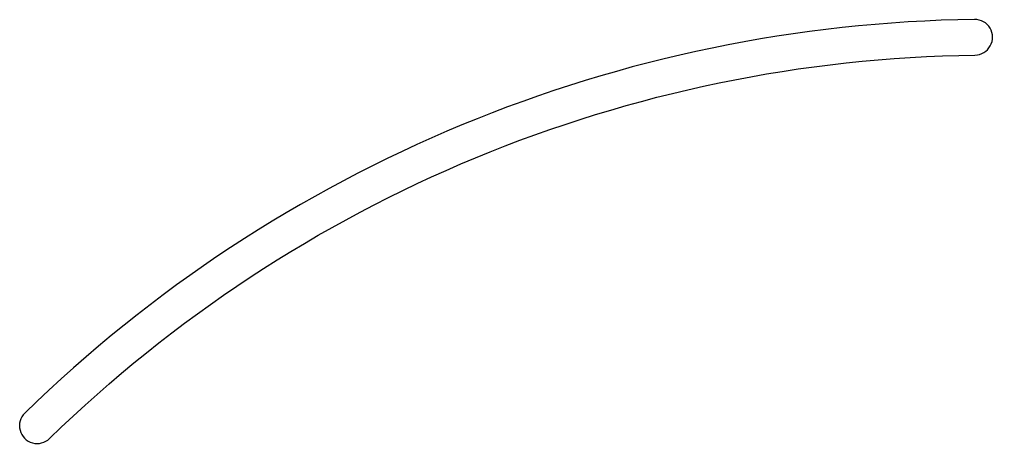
# Model space of a CAD drawing. Header units: inches. Extents: x -3.42 to 0, y 3.38 to 4.87.
import ezdxf

# ---------------------------------------------------------------- set-up
doc = ezdxf.new("R2010")
doc.units = ezdxf.units.IN
doc.header["$MEASUREMENT"] = 0

msp = doc.modelspace()

# ---------------------------------------------------------------- linework, layer by layer
msp.add_lwpolyline([(-0.0617, 4.7496, 1), (-0.0633, 4.8746, 0.19217), (-3.4021, 3.4916, 1), (-3.3149, 3.4021, -0.19217)], format="xyb", close=True)

doc.saveas('drawing.dxf')
